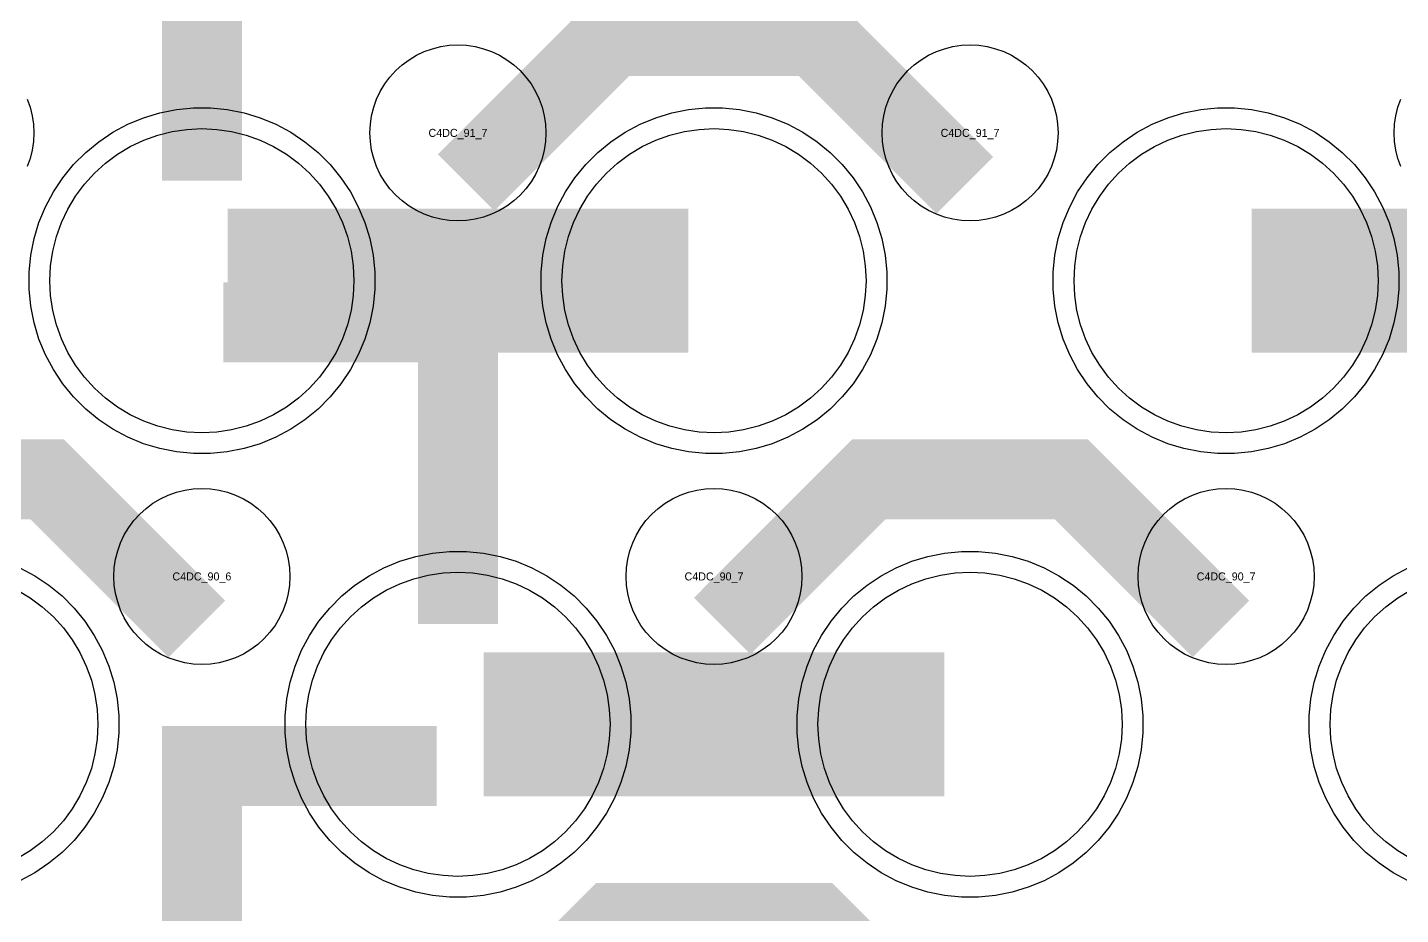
# Model space of a CAD drawing. Extents: x -11880 to 11880, y -14992 to 14992.
# Drawn here: x -9894.5 to -9465.5, y -2428.2 to -2151.1 of the extents above; entities that cross this region are included whole.
import ezdxf
from ezdxf.enums import TextEntityAlignment as Align

# ---------------------------------------------------------------- set-up
doc = ezdxf.new("R2010")
doc.units = 0
doc.header["$MEASUREMENT"] = 0
for name, color, linetype in [('GDS_775_DT_237', 138, 'CONTINUOUS'), ('RDL1_FS', 34, 'CONTINUOUS'), ('RDL_BS', 160, 'CONTINUOUS')]:
    doc.layers.add(name, color=color, linetype=linetype)

msp = doc.modelspace()

# ---------------------------------------------------------------- linework, layer by layer
at = {"layer": 'RDL1_FS'}
for points in [[(-9840, -2277.744), (-9844.657, -2277.515), (-9849.268, -2276.831), (-9853.791, -2275.699), (-9858.181, -2274.127), (-9862.395, -2272.135), (-9866.395, -2269.737), (-9870.14, -2266.959), (-9873.594, -2263.829), (-9876.724, -2260.375), (-9879.502, -2256.63), (-9881.9, -2252.63), (-9883.892, -2248.416), (-9885.464, -2244.026), (-9886.596, -2239.503), (-9887.28, -2234.892), (-9887.509, -2230.235), (-9887.28, -2225.578), (-9886.596, -2220.967), (-9885.464, -2216.444), (-9883.892, -2212.054), (-9881.9, -2207.84), (-9879.502, -2203.84), (-9876.724, -2200.095), (-9873.594, -2196.641), (-9870.14, -2193.511), (-9866.395, -2190.733), (-9862.395, -2188.335), (-9858.181, -2186.343), (-9853.791, -2184.771), (-9849.268, -2183.639), (-9844.657, -2182.955), (-9840, -2182.726), (-9835.343, -2182.955), (-9830.732, -2183.639), (-9826.209, -2184.771), (-9821.819, -2186.343), (-9817.605, -2188.335), (-9813.605, -2190.733), (-9809.86, -2193.511), (-9806.406, -2196.641), (-9803.276, -2200.095), (-9800.498, -2203.84), (-9798.1, -2207.84), (-9796.108, -2212.054), (-9794.536, -2216.444), (-9793.404, -2220.967), (-9792.72, -2225.578), (-9792.491, -2230.235), (-9792.72, -2234.892), (-9793.404, -2239.503), (-9794.536, -2244.026), (-9796.108, -2248.416), (-9798.1, -2252.63), (-9800.498, -2256.63), (-9803.276, -2260.375), (-9806.406, -2263.829), (-9809.86, -2266.959), (-9813.605, -2269.737), (-9817.605, -2272.135), (-9821.819, -2274.127), (-9826.209, -2275.699), (-9830.732, -2276.831), (-9835.343, -2277.515)], [(-9680, -2277.744), (-9684.657, -2277.515), (-9689.268, -2276.831), (-9693.791, -2275.699), (-9698.181, -2274.127), (-9702.395, -2272.135), (-9706.395, -2269.737), (-9710.14, -2266.959), (-9713.594, -2263.829), (-9716.724, -2260.375), (-9719.502, -2256.63), (-9721.9, -2252.63), (-9723.892, -2248.416), (-9725.464, -2244.026), (-9726.596, -2239.503), (-9727.28, -2234.892), (-9727.509, -2230.235), (-9727.28, -2225.578), (-9726.596, -2220.967), (-9725.464, -2216.444), (-9723.892, -2212.054), (-9721.9, -2207.84), (-9719.502, -2203.84), (-9716.724, -2200.095), (-9713.594, -2196.641), (-9710.14, -2193.511), (-9706.395, -2190.733), (-9702.395, -2188.335), (-9698.181, -2186.343), (-9693.791, -2184.771), (-9689.268, -2183.639), (-9684.657, -2182.955), (-9680, -2182.726), (-9675.343, -2182.955), (-9670.732, -2183.639), (-9666.209, -2184.771), (-9661.819, -2186.343), (-9657.605, -2188.335), (-9653.605, -2190.733), (-9649.86, -2193.511), (-9646.406, -2196.641), (-9643.276, -2200.095), (-9640.498, -2203.84), (-9638.1, -2207.84), (-9636.108, -2212.054), (-9634.536, -2216.444), (-9633.404, -2220.967), (-9632.72, -2225.578), (-9632.491, -2230.235), (-9632.72, -2234.892), (-9633.404, -2239.503), (-9634.536, -2244.026), (-9636.108, -2248.416), (-9638.1, -2252.63), (-9640.498, -2256.63), (-9643.276, -2260.375), (-9646.406, -2263.829), (-9649.86, -2266.959), (-9653.605, -2269.737), (-9657.605, -2272.135), (-9661.819, -2274.127), (-9666.209, -2275.699), (-9670.732, -2276.831), (-9675.343, -2277.515)], [(-9760, -2416.309), (-9764.657, -2416.08), (-9769.268, -2415.396), (-9773.791, -2414.264), (-9778.181, -2412.692), (-9782.395, -2410.7), (-9786.395, -2408.302), (-9790.14, -2405.524), (-9793.594, -2402.394), (-9796.724, -2398.94), (-9799.502, -2395.195), (-9801.9, -2391.195), (-9803.892, -2386.981), (-9805.464, -2382.591), (-9806.596, -2378.068), (-9807.28, -2373.457), (-9807.509, -2368.8), (-9807.28, -2364.143), (-9806.596, -2359.532), (-9805.464, -2355.009), (-9803.892, -2350.619), (-9801.9, -2346.405), (-9799.502, -2342.405), (-9796.724, -2338.66), (-9793.594, -2335.206), (-9790.14, -2332.076), (-9786.395, -2329.298), (-9782.395, -2326.9), (-9778.181, -2324.908), (-9773.791, -2323.336), (-9769.268, -2322.204), (-9764.657, -2321.52), (-9760, -2321.291), (-9755.343, -2321.52), (-9750.732, -2322.204), (-9746.209, -2323.336), (-9741.819, -2324.908), (-9737.605, -2326.9), (-9733.605, -2329.298), (-9729.86, -2332.076), (-9726.406, -2335.206), (-9723.276, -2338.66), (-9720.498, -2342.405), (-9718.1, -2346.405), (-9716.108, -2350.619), (-9714.536, -2355.009), (-9713.404, -2359.532), (-9712.72, -2364.143), (-9712.491, -2368.8), (-9712.72, -2373.457), (-9713.404, -2378.068), (-9714.536, -2382.591), (-9716.108, -2386.981), (-9718.1, -2391.195), (-9720.498, -2395.195), (-9723.276, -2398.94), (-9726.406, -2402.394), (-9729.86, -2405.524), (-9733.605, -2408.302), (-9737.605, -2410.7), (-9741.819, -2412.692), (-9746.209, -2414.264), (-9750.732, -2415.396), (-9755.343, -2416.08)], [(-9600, -2416.309), (-9604.657, -2416.08), (-9609.268, -2415.396), (-9613.791, -2414.264), (-9618.181, -2412.692), (-9622.395, -2410.7), (-9626.395, -2408.302), (-9630.14, -2405.524), (-9633.594, -2402.394), (-9636.724, -2398.94), (-9639.502, -2395.195), (-9641.9, -2391.195), (-9643.892, -2386.981), (-9645.464, -2382.591), (-9646.596, -2378.068), (-9647.28, -2373.457), (-9647.509, -2368.8), (-9647.28, -2364.143), (-9646.596, -2359.532), (-9645.464, -2355.009), (-9643.892, -2350.619), (-9641.9, -2346.405), (-9639.502, -2342.405), (-9636.724, -2338.66), (-9633.594, -2335.206), (-9630.14, -2332.076), (-9626.395, -2329.298), (-9622.395, -2326.9), (-9618.181, -2324.908), (-9613.791, -2323.336), (-9609.268, -2322.204), (-9604.657, -2321.52), (-9600, -2321.291), (-9595.343, -2321.52), (-9590.732, -2322.204), (-9586.209, -2323.336), (-9581.819, -2324.908), (-9577.605, -2326.9), (-9573.605, -2329.298), (-9569.86, -2332.076), (-9566.406, -2335.206), (-9563.276, -2338.66), (-9560.498, -2342.405), (-9558.1, -2346.405), (-9556.108, -2350.619), (-9554.536, -2355.009), (-9553.404, -2359.532), (-9552.72, -2364.143), (-9552.491, -2368.8), (-9552.72, -2373.457), (-9553.404, -2378.068), (-9554.536, -2382.591), (-9556.108, -2386.981), (-9558.1, -2391.195), (-9560.498, -2395.195), (-9563.276, -2398.94), (-9566.406, -2402.394), (-9569.86, -2405.524), (-9573.605, -2408.302), (-9577.605, -2410.7), (-9581.819, -2412.692), (-9586.209, -2414.264), (-9590.732, -2415.396), (-9595.343, -2416.08)]]:
    msp.add_lwpolyline(points, close=True, dxfattribs=at)
at = {"layer": 'RDL1_FS', "color": 11, "true_color": 0xf27172}
msp.add_lwpolyline([(-9520, -2277.744), (-9524.657, -2277.515), (-9529.268, -2276.831), (-9533.791, -2275.699), (-9538.181, -2274.127), (-9542.395, -2272.135), (-9546.395, -2269.737), (-9550.14, -2266.959), (-9553.594, -2263.829), (-9556.724, -2260.375), (-9559.502, -2256.63), (-9561.9, -2252.63), (-9563.892, -2248.416), (-9565.464, -2244.026), (-9566.596, -2239.503), (-9567.28, -2234.892), (-9567.509, -2230.235), (-9567.28, -2225.578), (-9566.596, -2220.967), (-9565.464, -2216.444), (-9563.892, -2212.054), (-9561.9, -2207.84), (-9559.502, -2203.84), (-9556.724, -2200.095), (-9553.594, -2196.641), (-9550.14, -2193.511), (-9546.395, -2190.733), (-9542.395, -2188.335), (-9538.181, -2186.343), (-9533.791, -2184.771), (-9529.268, -2183.639), (-9524.657, -2182.955), (-9520, -2182.726), (-9515.343, -2182.955), (-9510.732, -2183.639), (-9506.209, -2184.771), (-9501.819, -2186.343), (-9497.605, -2188.335), (-9493.605, -2190.733), (-9489.86, -2193.511), (-9486.406, -2196.641), (-9483.276, -2200.095), (-9480.498, -2203.84), (-9478.1, -2207.84), (-9476.108, -2212.054), (-9474.536, -2216.444), (-9473.404, -2220.967), (-9472.72, -2225.578), (-9472.491, -2230.235), (-9472.72, -2234.892), (-9473.404, -2239.503), (-9474.536, -2244.026), (-9476.108, -2248.416), (-9478.1, -2252.63), (-9480.498, -2256.63), (-9483.276, -2260.375), (-9486.406, -2263.829), (-9489.86, -2266.959), (-9493.605, -2269.737), (-9497.605, -2272.135), (-9501.819, -2274.127), (-9506.209, -2275.699), (-9510.732, -2276.831), (-9515.343, -2277.515)], close=True, dxfattribs=at)
at = {"layer": 'RDL1_FS'}
for points in [[(-9831.998, -2230.235, 45, 45, 0), (-9759.998, -2230.235, 45, 45, 0)], [(-9759.998, -2230.235, 45, 45, 0), (-9687.998, -2230.235, 45, 45, 0)], [(-9751.998, -2368.8, 45, 45, 0), (-9679.998, -2368.8, 45, 45, 0)], [(-9679.998, -2368.8, 45, 45, 0), (-9607.998, -2368.8, 45, 45, 0)]]:
    msp.add_lwpolyline(points, format="xyseb", dxfattribs=at)
at = {"layer": 'RDL1_FS', "color": 11, "true_color": 0xf27172}
msp.add_lwpolyline([(-9511.998, -2230.235, 45, 45, 0), (-9439.998, -2230.235, 45, 45, 0)], format="xyseb", dxfattribs=at)
at = {"layer": 'RDL1_FS'}
msp.add_lwpolyline([(-9897.605, -2326.9), (-9893.605, -2329.298), (-9889.86, -2332.076), (-9886.406, -2335.206), (-9883.276, -2338.66), (-9880.498, -2342.405), (-9878.1, -2346.405), (-9876.108, -2350.619), (-9874.536, -2355.009), (-9873.404, -2359.532), (-9872.72, -2364.143), (-9872.491, -2368.8), (-9872.72, -2373.457), (-9873.404, -2378.068), (-9874.536, -2382.591), (-9876.108, -2386.981), (-9878.1, -2391.195), (-9880.498, -2395.195), (-9883.276, -2398.94), (-9886.406, -2402.394), (-9889.86, -2405.524), (-9893.605, -2408.302), (-9897.605, -2410.7)], dxfattribs=at)
at = {"layer": 'RDL1_FS', "color": 11, "true_color": 0xf27172}
msp.add_lwpolyline([(-9462.395, -2410.7), (-9466.395, -2408.302), (-9470.14, -2405.524), (-9473.594, -2402.394), (-9476.724, -2398.94), (-9479.502, -2395.195), (-9481.9, -2391.195), (-9483.892, -2386.981), (-9485.464, -2382.591), (-9486.596, -2378.068), (-9487.28, -2373.457), (-9487.509, -2368.8), (-9487.28, -2364.143), (-9486.596, -2359.532), (-9485.464, -2355.009), (-9483.892, -2350.619), (-9481.9, -2346.405), (-9479.502, -2342.405), (-9476.724, -2338.66), (-9473.594, -2335.206), (-9470.14, -2332.076), (-9466.395, -2329.298), (-9462.395, -2326.9)], dxfattribs=at)
at = {"layer": 'RDL_BS'}
for points in [[(-9840, -2198.96, 25, 25, 0), (-9840, -2092.183, 25, 25, 0)], [(-9757.438, -2199.549, 25, 25, 0), (-9711.623, -2153.734, 25, 25, 0), (-9678.07, -2153.734, 25, 25, 0)], [(-9601.599, -2200.448, 25, 25, 0), (-9648.313, -2153.734, 25, 25, 0), (-9678.071, -2153.734, 25, 25, 0)], [(-9760, -2337.525, 25, 25, 0), (-9760, -2230.748, 25, 25, 0)], [(-9747.5, -2243.248, 25, 25, 0), (-9833.333, -2243.248, 25, 25, 0)], [(-9841.599, -2339.013, 25, 25, 0), (-9888.313, -2292.299, 25, 25, 0), (-9918.071, -2292.299, 25, 25, 0)], [(-9677.438, -2338.114, 25, 25, 0), (-9631.623, -2292.299, 25, 25, 0), (-9598.07, -2292.299, 25, 25, 0)], [(-9521.599, -2339.013, 25, 25, 0), (-9568.313, -2292.299, 25, 25, 0), (-9598.071, -2292.299, 25, 25, 0)], [(-9840, -2476.09, 25, 25, 0), (-9840, -2369.313, 25, 25, 0)], [(-9852.5, -2381.813, 25, 25, 0), (-9766.667, -2381.813, 25, 25, 0)], [(-9757.438, -2476.674, 25, 25, 0), (-9711.623, -2430.859, 25, 25, 0), (-9678.07, -2430.859, 25, 25, 0)], [(-9601.599, -2477.573, 25, 25, 0), (-9648.313, -2430.859, 25, 25, 0), (-9678.071, -2430.859, 25, 25, 0)]]:
    msp.add_lwpolyline(points, format="xyseb", dxfattribs=at)
for points in [[(-9760, -2211.541), (-9762.693, -2211.409), (-9765.365, -2211.013), (-9767.984, -2210.356), (-9770.519, -2209.449), (-9772.956, -2208.297), (-9775.28, -2206.904), (-9777.443, -2205.301), (-9779.442, -2203.489), (-9781.254, -2201.49), (-9782.857, -2199.327), (-9784.25, -2197.003), (-9785.402, -2194.566), (-9786.309, -2192.031), (-9786.966, -2189.412), (-9787.362, -2186.74), (-9787.494, -2184.047), (-9787.362, -2181.354), (-9786.966, -2178.682), (-9786.309, -2176.063), (-9785.402, -2173.528), (-9784.25, -2171.091), (-9782.857, -2168.767), (-9781.254, -2166.604), (-9779.442, -2164.605), (-9777.443, -2162.793), (-9775.28, -2161.19), (-9772.956, -2159.797), (-9770.519, -2158.645), (-9767.984, -2157.738), (-9765.365, -2157.081), (-9762.693, -2156.685), (-9760, -2156.553), (-9757.307, -2156.685), (-9754.635, -2157.081), (-9752.016, -2157.738), (-9749.481, -2158.645), (-9747.044, -2159.797), (-9744.72, -2161.19), (-9742.557, -2162.793), (-9740.558, -2164.605), (-9738.746, -2166.604), (-9737.143, -2168.767), (-9735.75, -2171.091), (-9734.598, -2173.528), (-9733.691, -2176.063), (-9733.034, -2178.682), (-9732.638, -2181.354), (-9732.506, -2184.047), (-9732.638, -2186.74), (-9733.034, -2189.412), (-9733.691, -2192.031), (-9734.598, -2194.566), (-9735.75, -2197.003), (-9737.143, -2199.327), (-9738.746, -2201.49), (-9740.558, -2203.489), (-9742.557, -2205.301), (-9744.72, -2206.904), (-9747.044, -2208.297), (-9749.481, -2209.449), (-9752.016, -2210.356), (-9754.635, -2211.013), (-9757.307, -2211.409)], [(-9600, -2211.541), (-9602.693, -2211.409), (-9605.365, -2211.013), (-9607.984, -2210.356), (-9610.519, -2209.449), (-9612.956, -2208.297), (-9615.28, -2206.904), (-9617.443, -2205.301), (-9619.442, -2203.489), (-9621.254, -2201.49), (-9622.857, -2199.327), (-9624.25, -2197.003), (-9625.402, -2194.566), (-9626.309, -2192.031), (-9626.966, -2189.412), (-9627.362, -2186.74), (-9627.494, -2184.047), (-9627.362, -2181.354), (-9626.966, -2178.682), (-9626.309, -2176.063), (-9625.402, -2173.528), (-9624.25, -2171.091), (-9622.857, -2168.767), (-9621.254, -2166.604), (-9619.442, -2164.605), (-9617.443, -2162.793), (-9615.28, -2161.19), (-9612.956, -2159.797), (-9610.519, -2158.645), (-9607.984, -2157.738), (-9605.365, -2157.081), (-9602.693, -2156.685), (-9600, -2156.553), (-9597.307, -2156.685), (-9594.635, -2157.081), (-9592.016, -2157.738), (-9589.481, -2158.645), (-9587.044, -2159.797), (-9584.72, -2161.19), (-9582.557, -2162.793), (-9580.558, -2164.605), (-9578.746, -2166.604), (-9577.143, -2168.767), (-9575.75, -2171.091), (-9574.598, -2173.528), (-9573.691, -2176.063), (-9573.034, -2178.682), (-9572.638, -2181.354), (-9572.506, -2184.047), (-9572.638, -2186.74), (-9573.034, -2189.412), (-9573.691, -2192.031), (-9574.598, -2194.566), (-9575.75, -2197.003), (-9577.143, -2199.327), (-9578.746, -2201.49), (-9580.558, -2203.489), (-9582.557, -2205.301), (-9584.72, -2206.904), (-9587.044, -2208.297), (-9589.481, -2209.449), (-9592.016, -2210.356), (-9594.635, -2211.013), (-9597.307, -2211.409)], [(-9842.644, -2284.235), (-9847.938, -2283.718), (-9853.165, -2282.672), (-9858.205, -2281.141), (-9863.115, -2279.11), (-9867.777, -2276.618), (-9872.191, -2273.671), (-9876.292, -2270.309), (-9880.074, -2266.527), (-9883.436, -2262.426), (-9886.383, -2258.012), (-9888.875, -2253.35), (-9890.906, -2248.44), (-9892.437, -2243.4), (-9893.483, -2238.173), (-9894, -2232.879), (-9894, -2227.591), (-9893.483, -2222.297), (-9892.437, -2217.07), (-9890.906, -2212.03), (-9888.875, -2207.12), (-9886.383, -2202.458), (-9883.436, -2198.044), (-9880.074, -2193.943), (-9876.292, -2190.161), (-9872.191, -2186.799), (-9867.777, -2183.852), (-9863.115, -2181.36), (-9858.205, -2179.329), (-9853.165, -2177.798), (-9847.938, -2176.752), (-9842.644, -2176.235), (-9837.356, -2176.235), (-9832.062, -2176.752), (-9826.835, -2177.798), (-9821.795, -2179.329), (-9816.885, -2181.36), (-9812.223, -2183.852), (-9807.809, -2186.799), (-9803.708, -2190.161), (-9799.926, -2193.943), (-9796.564, -2198.044), (-9793.617, -2202.458), (-9791.125, -2207.12), (-9789.094, -2212.03), (-9787.563, -2217.07), (-9786.517, -2222.297), (-9786, -2227.591), (-9786, -2232.879), (-9786.517, -2238.173), (-9787.563, -2243.4), (-9789.094, -2248.44), (-9791.125, -2253.35), (-9793.617, -2258.012), (-9796.564, -2262.426), (-9799.926, -2266.527), (-9803.708, -2270.309), (-9807.809, -2273.671), (-9812.223, -2276.618), (-9816.885, -2279.11), (-9821.795, -2281.141), (-9826.835, -2282.672), (-9832.062, -2283.718), (-9837.356, -2284.235)], [(-9682.644, -2284.235), (-9687.938, -2283.718), (-9693.165, -2282.672), (-9698.205, -2281.141), (-9703.115, -2279.11), (-9707.777, -2276.618), (-9712.191, -2273.671), (-9716.292, -2270.309), (-9720.074, -2266.527), (-9723.436, -2262.426), (-9726.383, -2258.012), (-9728.875, -2253.35), (-9730.906, -2248.44), (-9732.437, -2243.4), (-9733.483, -2238.173), (-9734, -2232.879), (-9734, -2227.591), (-9733.483, -2222.297), (-9732.437, -2217.07), (-9730.906, -2212.03), (-9728.875, -2207.12), (-9726.383, -2202.458), (-9723.436, -2198.044), (-9720.074, -2193.943), (-9716.292, -2190.161), (-9712.191, -2186.799), (-9707.777, -2183.852), (-9703.115, -2181.36), (-9698.205, -2179.329), (-9693.165, -2177.798), (-9687.938, -2176.752), (-9682.644, -2176.235), (-9677.356, -2176.235), (-9672.062, -2176.752), (-9666.835, -2177.798), (-9661.795, -2179.329), (-9656.885, -2181.36), (-9652.223, -2183.852), (-9647.809, -2186.799), (-9643.708, -2190.161), (-9639.926, -2193.943), (-9636.564, -2198.044), (-9633.617, -2202.458), (-9631.125, -2207.12), (-9629.094, -2212.03), (-9627.563, -2217.07), (-9626.517, -2222.297), (-9626, -2227.591), (-9626, -2232.879), (-9626.517, -2238.173), (-9627.563, -2243.4), (-9629.094, -2248.44), (-9631.125, -2253.35), (-9633.617, -2258.012), (-9636.564, -2262.426), (-9639.926, -2266.527), (-9643.708, -2270.309), (-9647.809, -2273.671), (-9652.223, -2276.618), (-9656.885, -2279.11), (-9661.795, -2281.141), (-9666.835, -2282.672), (-9672.062, -2283.718), (-9677.356, -2284.235)], [(-9840, -2350.106), (-9842.693, -2349.974), (-9845.365, -2349.578), (-9847.984, -2348.921), (-9850.519, -2348.014), (-9852.956, -2346.862), (-9855.28, -2345.469), (-9857.443, -2343.866), (-9859.442, -2342.054), (-9861.254, -2340.055), (-9862.857, -2337.892), (-9864.25, -2335.568), (-9865.402, -2333.131), (-9866.309, -2330.596), (-9866.966, -2327.977), (-9867.362, -2325.305), (-9867.494, -2322.612), (-9867.362, -2319.919), (-9866.966, -2317.247), (-9866.309, -2314.628), (-9865.402, -2312.093), (-9864.25, -2309.656), (-9862.857, -2307.332), (-9861.254, -2305.169), (-9859.442, -2303.17), (-9857.443, -2301.358), (-9855.28, -2299.755), (-9852.956, -2298.362), (-9850.519, -2297.21), (-9847.984, -2296.303), (-9845.365, -2295.646), (-9842.693, -2295.25), (-9840, -2295.118), (-9837.307, -2295.25), (-9834.635, -2295.646), (-9832.016, -2296.303), (-9829.481, -2297.21), (-9827.044, -2298.362), (-9824.72, -2299.755), (-9822.557, -2301.358), (-9820.558, -2303.17), (-9818.746, -2305.169), (-9817.143, -2307.332), (-9815.75, -2309.656), (-9814.598, -2312.093), (-9813.691, -2314.628), (-9813.034, -2317.247), (-9812.638, -2319.919), (-9812.506, -2322.612), (-9812.638, -2325.305), (-9813.034, -2327.977), (-9813.691, -2330.596), (-9814.598, -2333.131), (-9815.75, -2335.568), (-9817.143, -2337.892), (-9818.746, -2340.055), (-9820.558, -2342.054), (-9822.557, -2343.866), (-9824.72, -2345.469), (-9827.044, -2346.862), (-9829.481, -2348.014), (-9832.016, -2348.921), (-9834.635, -2349.578), (-9837.307, -2349.974)], [(-9680, -2350.106), (-9682.693, -2349.974), (-9685.365, -2349.578), (-9687.984, -2348.921), (-9690.519, -2348.014), (-9692.956, -2346.862), (-9695.28, -2345.469), (-9697.443, -2343.866), (-9699.442, -2342.054), (-9701.254, -2340.055), (-9702.857, -2337.892), (-9704.25, -2335.568), (-9705.402, -2333.131), (-9706.309, -2330.596), (-9706.966, -2327.977), (-9707.362, -2325.305), (-9707.494, -2322.612), (-9707.362, -2319.919), (-9706.966, -2317.247), (-9706.309, -2314.628), (-9705.402, -2312.093), (-9704.25, -2309.656), (-9702.857, -2307.332), (-9701.254, -2305.169), (-9699.442, -2303.17), (-9697.443, -2301.358), (-9695.28, -2299.755), (-9692.956, -2298.362), (-9690.519, -2297.21), (-9687.984, -2296.303), (-9685.365, -2295.646), (-9682.693, -2295.25), (-9680, -2295.118), (-9677.307, -2295.25), (-9674.635, -2295.646), (-9672.016, -2296.303), (-9669.481, -2297.21), (-9667.044, -2298.362), (-9664.72, -2299.755), (-9662.557, -2301.358), (-9660.558, -2303.17), (-9658.746, -2305.169), (-9657.143, -2307.332), (-9655.75, -2309.656), (-9654.598, -2312.093), (-9653.691, -2314.628), (-9653.034, -2317.247), (-9652.638, -2319.919), (-9652.506, -2322.612), (-9652.638, -2325.305), (-9653.034, -2327.977), (-9653.691, -2330.596), (-9654.598, -2333.131), (-9655.75, -2335.568), (-9657.143, -2337.892), (-9658.746, -2340.055), (-9660.558, -2342.054), (-9662.557, -2343.866), (-9664.72, -2345.469), (-9667.044, -2346.862), (-9669.481, -2348.014), (-9672.016, -2348.921), (-9674.635, -2349.578), (-9677.307, -2349.974)], [(-9520, -2350.106), (-9522.693, -2349.974), (-9525.365, -2349.578), (-9527.984, -2348.921), (-9530.519, -2348.014), (-9532.956, -2346.862), (-9535.28, -2345.469), (-9537.443, -2343.866), (-9539.442, -2342.054), (-9541.254, -2340.055), (-9542.857, -2337.892), (-9544.25, -2335.568), (-9545.402, -2333.131), (-9546.309, -2330.596), (-9546.966, -2327.977), (-9547.362, -2325.305), (-9547.494, -2322.612), (-9547.362, -2319.919), (-9546.966, -2317.247), (-9546.309, -2314.628), (-9545.402, -2312.093), (-9544.25, -2309.656), (-9542.857, -2307.332), (-9541.254, -2305.169), (-9539.442, -2303.17), (-9537.443, -2301.358), (-9535.28, -2299.755), (-9532.956, -2298.362), (-9530.519, -2297.21), (-9527.984, -2296.303), (-9525.365, -2295.646), (-9522.693, -2295.25), (-9520, -2295.118), (-9517.307, -2295.25), (-9514.635, -2295.646), (-9512.016, -2296.303), (-9509.481, -2297.21), (-9507.044, -2298.362), (-9504.72, -2299.755), (-9502.557, -2301.358), (-9500.558, -2303.17), (-9498.746, -2305.169), (-9497.143, -2307.332), (-9495.75, -2309.656), (-9494.598, -2312.093), (-9493.691, -2314.628), (-9493.034, -2317.247), (-9492.638, -2319.919), (-9492.506, -2322.612), (-9492.638, -2325.305), (-9493.034, -2327.977), (-9493.691, -2330.596), (-9494.598, -2333.131), (-9495.75, -2335.568), (-9497.143, -2337.892), (-9498.746, -2340.055), (-9500.558, -2342.054), (-9502.557, -2343.866), (-9504.72, -2345.469), (-9507.044, -2346.862), (-9509.481, -2348.014), (-9512.016, -2348.921), (-9514.635, -2349.578), (-9517.307, -2349.974)], [(-9762.644, -2422.8), (-9767.938, -2422.283), (-9773.165, -2421.237), (-9778.205, -2419.706), (-9783.115, -2417.675), (-9787.777, -2415.183), (-9792.191, -2412.236), (-9796.292, -2408.874), (-9800.074, -2405.092), (-9803.436, -2400.991), (-9806.383, -2396.577), (-9808.875, -2391.915), (-9810.906, -2387.005), (-9812.437, -2381.965), (-9813.483, -2376.738), (-9814, -2371.444), (-9814, -2366.156), (-9813.483, -2360.862), (-9812.437, -2355.635), (-9810.906, -2350.595), (-9808.875, -2345.685), (-9806.383, -2341.023), (-9803.436, -2336.609), (-9800.074, -2332.508), (-9796.292, -2328.726), (-9792.191, -2325.364), (-9787.777, -2322.417), (-9783.115, -2319.925), (-9778.205, -2317.894), (-9773.165, -2316.363), (-9767.938, -2315.317), (-9762.644, -2314.8), (-9757.356, -2314.8), (-9752.062, -2315.317), (-9746.835, -2316.363), (-9741.795, -2317.894), (-9736.885, -2319.925), (-9732.223, -2322.417), (-9727.809, -2325.364), (-9723.708, -2328.726), (-9719.926, -2332.508), (-9716.564, -2336.609), (-9713.617, -2341.023), (-9711.125, -2345.685), (-9709.094, -2350.595), (-9707.563, -2355.635), (-9706.517, -2360.862), (-9706, -2366.156), (-9706, -2371.444), (-9706.517, -2376.738), (-9707.563, -2381.965), (-9709.094, -2387.005), (-9711.125, -2391.915), (-9713.617, -2396.577), (-9716.564, -2400.991), (-9719.926, -2405.092), (-9723.708, -2408.874), (-9727.809, -2412.236), (-9732.223, -2415.183), (-9736.885, -2417.675), (-9741.795, -2419.706), (-9746.835, -2421.237), (-9752.062, -2422.283), (-9757.356, -2422.8)], [(-9602.644, -2422.8), (-9607.938, -2422.283), (-9613.165, -2421.237), (-9618.205, -2419.706), (-9623.115, -2417.675), (-9627.777, -2415.183), (-9632.191, -2412.236), (-9636.292, -2408.874), (-9640.074, -2405.092), (-9643.436, -2400.991), (-9646.383, -2396.577), (-9648.875, -2391.915), (-9650.906, -2387.005), (-9652.437, -2381.965), (-9653.483, -2376.738), (-9654, -2371.444), (-9654, -2366.156), (-9653.483, -2360.862), (-9652.437, -2355.635), (-9650.906, -2350.595), (-9648.875, -2345.685), (-9646.383, -2341.023), (-9643.436, -2336.609), (-9640.074, -2332.508), (-9636.292, -2328.726), (-9632.191, -2325.364), (-9627.777, -2322.417), (-9623.115, -2319.925), (-9618.205, -2317.894), (-9613.165, -2316.363), (-9607.938, -2315.317), (-9602.644, -2314.8), (-9597.356, -2314.8), (-9592.062, -2315.317), (-9586.835, -2316.363), (-9581.795, -2317.894), (-9576.885, -2319.925), (-9572.223, -2322.417), (-9567.809, -2325.364), (-9563.708, -2328.726), (-9559.926, -2332.508), (-9556.564, -2336.609), (-9553.617, -2341.023), (-9551.125, -2345.685), (-9549.094, -2350.595), (-9547.563, -2355.635), (-9546.517, -2360.862), (-9546, -2366.156), (-9546, -2371.444), (-9546.517, -2376.738), (-9547.563, -2381.965), (-9549.094, -2387.005), (-9551.125, -2391.915), (-9553.617, -2396.577), (-9556.564, -2400.991), (-9559.926, -2405.092), (-9563.708, -2408.874), (-9567.809, -2412.236), (-9572.223, -2415.183), (-9576.885, -2417.675), (-9581.795, -2419.706), (-9586.835, -2421.237), (-9592.062, -2422.283), (-9597.356, -2422.8)]]:
    msp.add_lwpolyline(points, close=True, dxfattribs=at)
for points in [[(-9894.598, -2173.528), (-9893.691, -2176.063), (-9893.034, -2178.682), (-9892.638, -2181.354), (-9892.506, -2184.047), (-9892.638, -2186.74), (-9893.034, -2189.412), (-9893.691, -2192.031), (-9894.598, -2194.566)], [(-9465.402, -2194.566), (-9466.309, -2192.031), (-9466.966, -2189.412), (-9467.362, -2186.74), (-9467.494, -2184.047), (-9467.362, -2181.354), (-9466.966, -2178.682), (-9466.309, -2176.063), (-9465.402, -2173.528)], [(-9896.885, -2319.925), (-9892.223, -2322.417), (-9887.809, -2325.364), (-9883.708, -2328.726), (-9879.926, -2332.508), (-9876.564, -2336.609), (-9873.617, -2341.023), (-9871.125, -2345.685), (-9869.094, -2350.595), (-9867.563, -2355.635), (-9866.517, -2360.862), (-9866, -2366.156), (-9866, -2371.444), (-9866.517, -2376.738), (-9867.563, -2381.965), (-9869.094, -2387.005), (-9871.125, -2391.915), (-9873.617, -2396.577), (-9876.564, -2400.991), (-9879.926, -2405.092), (-9883.708, -2408.874), (-9887.809, -2412.236), (-9892.223, -2415.183), (-9896.885, -2417.675)]]:
    msp.add_lwpolyline(points, dxfattribs=at)
at = {"layer": 'RDL_BS', "color": 11, "true_color": 0xf27172}
msp.add_lwpolyline([(-9522.644, -2284.235), (-9527.938, -2283.718), (-9533.165, -2282.672), (-9538.205, -2281.141), (-9543.115, -2279.11), (-9547.777, -2276.618), (-9552.191, -2273.671), (-9556.292, -2270.309), (-9560.074, -2266.527), (-9563.436, -2262.426), (-9566.383, -2258.012), (-9568.875, -2253.35), (-9570.906, -2248.44), (-9572.437, -2243.4), (-9573.483, -2238.173), (-9574, -2232.879), (-9574, -2227.591), (-9573.483, -2222.297), (-9572.437, -2217.07), (-9570.906, -2212.03), (-9568.875, -2207.12), (-9566.383, -2202.458), (-9563.436, -2198.044), (-9560.074, -2193.943), (-9556.292, -2190.161), (-9552.191, -2186.799), (-9547.777, -2183.852), (-9543.115, -2181.36), (-9538.205, -2179.329), (-9533.165, -2177.798), (-9527.938, -2176.752), (-9522.644, -2176.235), (-9517.356, -2176.235), (-9512.062, -2176.752), (-9506.835, -2177.798), (-9501.795, -2179.329), (-9496.885, -2181.36), (-9492.223, -2183.852), (-9487.809, -2186.799), (-9483.708, -2190.161), (-9479.926, -2193.943), (-9476.564, -2198.044), (-9473.617, -2202.458), (-9471.125, -2207.12), (-9469.094, -2212.03), (-9467.563, -2217.07), (-9466.517, -2222.297), (-9466, -2227.591), (-9466, -2232.879), (-9466.517, -2238.173), (-9467.563, -2243.4), (-9469.094, -2248.44), (-9471.125, -2253.35), (-9473.617, -2258.012), (-9476.564, -2262.426), (-9479.926, -2266.527), (-9483.708, -2270.309), (-9487.809, -2273.671), (-9492.223, -2276.618), (-9496.885, -2279.11), (-9501.795, -2281.141), (-9506.835, -2282.672), (-9512.062, -2283.718), (-9517.356, -2284.235)], close=True, dxfattribs=at)
msp.add_lwpolyline([(-9463.115, -2417.675), (-9467.777, -2415.183), (-9472.191, -2412.236), (-9476.292, -2408.874), (-9480.074, -2405.092), (-9483.436, -2400.991), (-9486.383, -2396.577), (-9488.875, -2391.915), (-9490.906, -2387.005), (-9492.437, -2381.965), (-9493.483, -2376.738), (-9494, -2371.444), (-9494, -2366.156), (-9493.483, -2360.862), (-9492.437, -2355.635), (-9490.906, -2350.595), (-9488.875, -2345.685), (-9486.383, -2341.023), (-9483.436, -2336.609), (-9480.074, -2332.508), (-9476.292, -2328.726), (-9472.191, -2325.364), (-9467.777, -2322.417), (-9463.115, -2319.925)], dxfattribs=at)

# ---------------------------------------------------------------- texts
at = {"layer": 'GDS_775_DT_237'}
for s, p in [('C4DC_91_7', (-9760, -2184.047)), ('C4DC_91_7', (-9760, -2184.047)), ('C4DC_91_7', (-9600, -2184.047)), ('C4DC_91_7', (-9600, -2184.047)), ('C4DC_90_6', (-9840, -2322.612)), ('C4DC_90_6', (-9840, -2322.612)), ('C4DC_90_7', (-9680, -2322.612)), ('C4DC_90_7', (-9680, -2322.612)), ('C4DC_90_7', (-9520, -2322.612)), ('C4DC_90_7', (-9520, -2322.612))]:
    msp.add_text(s, height=2.5, dxfattribs=at).set_placement(p, align=Align.MIDDLE_CENTER)

doc.saveas('drawing.dxf')
